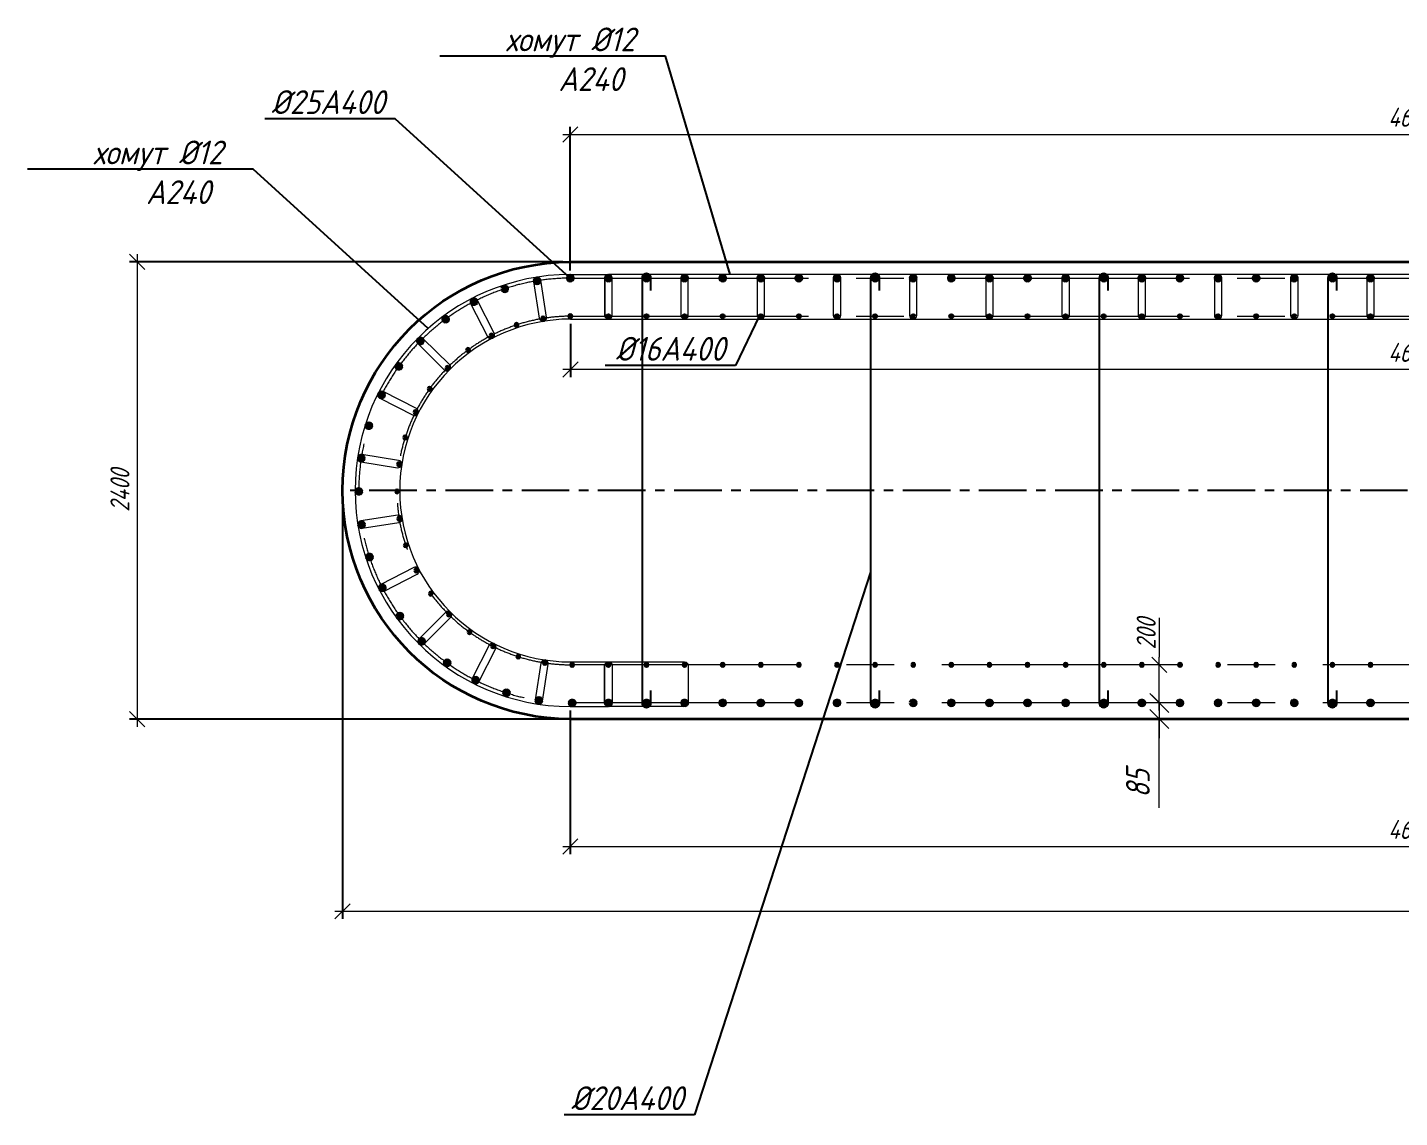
# Model space of a CAD drawing. Header units: millimetres. Extents: x 265754 to 14267433, y -6145605 to 2433772.
# Drawn here: x 6584537 to 6591739, y 139699 to 145421 of the extents above; entities that cross this region are included whole.
import ezdxf
from ezdxf import colors
from ezdxf.entities.mleader import LeaderData, LeaderLine
from ezdxf.math import Vec2, Vec3

# ---------------------------------------------------------------- set-up
doc = ezdxf.new("R2010")
doc.units = ezdxf.units.MM
doc.linetypes.add('осевая', pattern=[2, 1.25, -0.25, 0.25, -0.25])
for name, color, linetype, lineweight in [('1-Бетон', 106, 'Continuous', 35), ('ИС_ОПОР_Med_раб.арматура', 6, 'Continuous', 35), ('ИС_ОПОР_Wide_раб.арматура', 6, 'Continuous', 50), ('ИС_Ось', 3, 'осевая', 18), ('ИС_Размер', 3, 'Continuous', 18), ('Тонкая', 3, 'Continuous', 15), ('Хомуты', 4, 'Continuous', 18)]:
    doc.layers.add(name, color=color, linetype=linetype, lineweight=lineweight)
doc.layers.add('Основная', color=7, linetype='Continuous')
doc.layers.add('Стяжки', color=4, linetype='Continuous')
doc.styles.add('0', font='isocpeur.ttf', dxfattribs={"width": 0.8, "oblique": 15})
doc.styles.add('ROMANS', font='isocpeur.ttf', dxfattribs={"width": 0.9, "oblique": 15})
doc.dimstyles.new('М40(1)', dxfattribs={"dimscale": 40, "dimtxt": 2.5, "dimasz": 2, "dimexe": 1, "dimexo": 1, "dimgap": 1, "dimtad": 1, "dimdec": 0, "dimdsep": 46, "dimtxsty": '0', "dimblk1": 'OBLIQUE', "dimblk2": 'OBLIQUE', "dimsah": 1, "dimcen": 2.5, "dimdle": 1, "dimclrd": 256, "dimclre": 256, "dimclrt": 256, "dimaunit": 1, "dimadec": 1, "dimazin": 2, "dimtfac": 0.75, "dimtdec": 0, "dimtmove": 1, "dimatfit": 2, "dimldrblk": 'OBLIQUE', "dimfxl": 1, "dimtolj": 1, "dimtzin": 0, "dimlwd": -1, "dimarcsym": 0})
doc.dimstyles.new('М50', dxfattribs={"dimscale": 50, "dimtxt": 2.5, "dimasz": 2, "dimexe": 1, "dimexo": 1, "dimgap": 1, "dimtad": 1, "dimdec": 0, "dimtxsty": '0', "dimblk1": 'OBLIQUE', "dimblk2": 'OBLIQUE', "dimsah": 1, "dimcen": 2.5, "dimdle": 1, "dimclrd": 256, "dimclre": 256, "dimclrt": 256, "dimaunit": 1, "dimadec": 0, "dimazin": 0, "dimtfac": 0.75, "dimtdec": 0, "dimtmove": 1, "dimatfit": 2, "dimldrblk": 'OBLIQUE', "dimfxl": 1, "dimtolj": 1, "dimtzin": 0, "dimlwd": -1, "dimlwe": -1, "dimarcsym": 0})

# ---------------------------------------------------------------- blocks, each defined once
blk = doc.blocks.new('25А400')
h = blk.add_hatch(color=256)
h.dxf.hatch_style = 1
h.paths.add_polyline_path([(-11344.6, -47651.3, 1), (-11369.6, -47651.3, 1)])
for radius in [13.5, 12.5]:
    blk.add_circle((-11357.1, -47651.3), radius)
blk = doc.blocks.new('*U494')
at = {"layer": 'ИС_ОПОР_Wide_раб.арматура'}
blk.add_blockref('25А400', (11357.1, 47651.3), dxfattribs=at)
blk = doc.blocks.new('*U495')
at = {"layer": '1-Бетон', "color": 0, "linetype": 'ByBlock', "lineweight": -2, "transparency": 16777216}
for p in [(0, 0), (200, 0), (400, 0), (600, 0), (800, 0), (1000, 0), (1200, 0), (1400, 0), (1600, 0), (1800, 0), (2000, 0), (2200, 0), (2400, 0), (2600, 0), (2800, 0), (3000, 0), (3200, 0), (3400, 0), (3600, 0), (3800, 0), (4000, 0)]:
    blk.add_blockref('*U494', p, dxfattribs=at)
blk = doc.blocks.new('16A400')
h = blk.add_hatch(color=256)
h.dxf.hatch_style = 1
h.paths.add_polyline_path([(-8, 0, 1), (8, 0, 1)])
for radius in [9, 8]:
    blk.add_circle((0, 0), radius)
at = {"layer": 'ИС_Размер'}
for p, q in [((-9, 0), (9, 0)), ((0, -9), (0, 9))]:
    blk.add_line(p, q, dxfattribs=at)
blk = doc.blocks.new('*U524')
at = {"layer": 'ИС_ОПОР_Med_раб.арматура'}
blk.add_blockref('16A400', (0, 0), dxfattribs=at)
blk = doc.blocks.new('*U493')
at = {"layer": '1-Бетон', "color": 0, "linetype": 'ByBlock', "lineweight": -2, "transparency": 16777216}
for p in [(0, 0), (200, 0), (400, 0), (600, 0), (800, 0), (1000, 0), (1200, 0), (1400, 0), (1600, 0), (1800, 0), (2000, 0), (2200, 0), (2400, 0), (2600, 0), (2800, 0), (3000, 0), (3200, 0), (3400, 0), (3600, 0), (3800, 0), (4000, 0)]:
    blk.add_blockref('*U524', p, dxfattribs=at)
blk = doc.blocks.new('*U491')
at = {"layer": 'Стяжки'}
blk.add_lwpolyline([(23.5, 1050), (23.5, 1115, 1.000001), (-23.5, 1115), (-23.5, 0), (-23.5, -1115, 1.000001), (23.5, -1115), (23.5, -1050)], format="xyb", dxfattribs=at)
blk = doc.blocks.new('*U492')
at = {"layer": '1-Бетон', "color": 0, "linetype": 'ByBlock', "lineweight": -2, "transparency": 16777216}
for p in [(0, 0), (1200, 0), (2400, 0), (3600, 0)]:
    blk.add_blockref('*U491', p, dxfattribs=at)
blk = doc.blocks.new('_OBLIQUE')
at = {"color": 0, "linetype": 'ByBlock', "lineweight": -2}
blk.add_line((0.5, 0.5), (-0.5, -0.5), dxfattribs=at)
blk = doc.blocks.new('*D742')
at = {"layer": 'Defpoints', "color": 0, "ltscale": 1000, "transparency": 16777216}
for p in [(6596586.2, 144859.9), (6587386.6, 144105.5), (6596586.2, 144105.5)]:
    blk.add_point(p, dxfattribs=at)
at = {"layer": 'ИС_Размер', "lineweight": -2, "ltscale": 1000, "transparency": 16777216}
for p, q in [((6587386.6, 144145.5), (6587386.6, 144899.9)), ((6596586.2, 144145.5), (6596586.2, 144899.9))]:
    blk.add_line(p, q, dxfattribs=at)
at = {"layer": 'ИС_Размер', "ltscale": 1000, "transparency": 16777216}
blk.add_line((6587346.6, 144859.9), (6596626.2, 144859.9), dxfattribs=at)
at = {"layer": 'ИС_Размер', "ltscale": 1000, "transparency": 16777216, "xscale": 80, "yscale": 80, "zscale": 80, "rotation": 180}
blk.add_blockref('_OBLIQUE', (6587386.6, 144859.9), dxfattribs=at)
at = {"layer": 'ИС_Размер', "ltscale": 1000, "transparency": 16777216, "xscale": 80, "yscale": 80, "zscale": 80}
blk.add_blockref('_OBLIQUE', (6596586.2, 144859.9), dxfattribs=at)
at = {"layer": 'ИС_Размер', "ltscale": 1000, "transparency": 16777216, "insert": (6591986.4, 144949.9), "char_height": 100, "attachment_point": 5, "style": '0'}
blk.add_mtext('\\A1;46x200=9200', dxfattribs=at)
blk = doc.blocks.new('_None')
blk = doc.blocks.new('*U526')
at = {"layer": 'ИС_ОПОР_Wide_раб.арматура'}
blk.add_blockref('25А400', (11357.1, 47651.3), dxfattribs=at)
blk = doc.blocks.new('*U527')
at = {"layer": '1-Бетон', "color": 0, "linetype": 'ByBlock', "lineweight": -2, "transparency": 16777216}
for p in [(0, 0), (200, 0), (400, 0), (600, 0), (800, 0), (1000, 0), (1200, 0), (1400, 0), (1600, 0), (1800, 0), (2000, 0), (2200, 0), (2400, 0), (2600, 0), (2800, 0), (3000, 0), (3200, 0), (3400, 0), (3600, 0), (3800, 0), (4000, 0)]:
    blk.add_blockref('*U526', p, dxfattribs=at)
blk = doc.blocks.new('*U490')
at = {"layer": 'ИС_ОПОР_Med_раб.арматура'}
blk.add_blockref('16A400', (0, 0), dxfattribs=at)
blk = doc.blocks.new('*U525')
at = {"layer": '1-Бетон', "color": 0, "linetype": 'ByBlock', "lineweight": -2, "transparency": 16777216}
for p in [(0, 0), (200, 0), (400, 0), (600, 0), (800, 0), (1000, 0), (1200, 0), (1400, 0), (1600, 0), (1800, 0), (2000, 0), (2200, 0), (2400, 0), (2600, 0), (2800, 0), (3000, 0), (3200, 0), (3400, 0), (3600, 0), (3800, 0), (4000, 0)]:
    blk.add_blockref('*U490', p, dxfattribs=at)
blk = doc.blocks.new('*D731')
at = {"layer": 'Defpoints', "color": 0, "ltscale": 1000, "transparency": 16777216}
for p in [(6587387.5, 143905.5), (6596586.2, 143905.5), (6587387.5, 143625.5)]:
    blk.add_point(p, dxfattribs=at)
at = {"layer": 'ИС_Размер', "lineweight": -2, "ltscale": 1000, "transparency": 16777216}
for p, q in [((6587387.5, 143865.5), (6587387.5, 143585.5)), ((6596586.2, 143865.5), (6596586.2, 143585.5))]:
    blk.add_line(p, q, dxfattribs=at)
at = {"layer": 'ИС_Размер', "ltscale": 1000, "transparency": 16777216}
blk.add_line((6596626.2, 143625.5), (6587347.5, 143625.5), dxfattribs=at)
at = {"layer": 'ИС_Размер', "ltscale": 1000, "transparency": 16777216, "xscale": 80, "yscale": 80, "zscale": 80, "rotation": 180}
blk.add_blockref('_OBLIQUE', (6587387.5, 143625.5), dxfattribs=at)
at = {"layer": 'ИС_Размер', "ltscale": 1000, "transparency": 16777216, "xscale": 80, "yscale": 80, "zscale": 80}
blk.add_blockref('_OBLIQUE', (6596586.2, 143625.5), dxfattribs=at)
at = {"layer": 'ИС_Размер', "ltscale": 1000, "transparency": 16777216, "insert": (6591986.8, 143715.5), "char_height": 100, "attachment_point": 5, "style": '0'}
blk.add_mtext('\\A1;46x200=9200', dxfattribs=at)
blk = doc.blocks.new('*D793')
at = {"layer": 'Defpoints', "color": 0, "ltscale": 1000, "transparency": 16777216}
for p in [(6586191.4, 142990.5, -5778.2), (6597781.4, 142990.5, -5778.2), (6597781.4, 140781.5)]:
    blk.add_point(p, dxfattribs=at)
at = {"layer": 'ИС_Размер', "lineweight": -2, "ltscale": 1000, "transparency": 16777216}
for p, q in [((6586191.4, 142950.5), (6586191.4, 140741.5)), ((6597781.4, 142950.5), (6597781.4, 140741.5))]:
    blk.add_line(p, q, dxfattribs=at)
at = {"layer": 'ИС_Размер', "ltscale": 1000, "transparency": 16777216}
blk.add_line((6586151.4, 140781.5), (6597821.4, 140781.5), dxfattribs=at)
at = {"layer": 'ИС_Размер', "ltscale": 1000, "transparency": 16777216, "xscale": 80, "yscale": 80, "zscale": 80, "rotation": 180}
blk.add_blockref('_OBLIQUE', (6586191.4, 140781.5), dxfattribs=at)
at = {"layer": 'ИС_Размер', "ltscale": 1000, "transparency": 16777216, "xscale": 80, "yscale": 80, "zscale": 80}
blk.add_blockref('_OBLIQUE', (6597781.4, 140781.5), dxfattribs=at)
at = {"layer": 'ИС_Размер', "ltscale": 1000, "transparency": 16777216, "insert": (6591986.4, 140871.5), "char_height": 100, "attachment_point": 5, "style": '0'}
blk.add_mtext('\\A1;11590', dxfattribs=at)
blk = doc.blocks.new('*D794')
at = {"layer": 'Defpoints', "color": 0, "ltscale": 1000, "transparency": 16777216}
for p in [(6587386.6, 144190.5, -5778.2), (6585112.9, 141790.5), (6587386.4, 141790.5, -5778.2)]:
    blk.add_point(p, dxfattribs=at)
at = {"layer": 'ИС_Размер', "lineweight": -2, "ltscale": 1000, "transparency": 16777216}
for p, q in [((6587346.6, 144190.5), (6585072.9, 144190.5)), ((6587346.4, 141790.5), (6585072.9, 141790.5))]:
    blk.add_line(p, q, dxfattribs=at)
at = {"layer": 'ИС_Размер', "ltscale": 1000, "transparency": 16777216}
blk.add_line((6585112.9, 144230.5), (6585112.9, 141750.5), dxfattribs=at)
at = {"layer": 'ИС_Размер', "ltscale": 1000, "transparency": 16777216, "xscale": 80, "yscale": 80, "zscale": 80}
for p, rotation in [((6585112.9, 144190.5), 90), ((6585112.9, 141790.5), 270)]:
    blk.add_blockref('_OBLIQUE', p, dxfattribs=dict(at, rotation=rotation))
at = {"layer": 'ИС_Размер', "ltscale": 1000, "transparency": 16777216, "insert": (6585022.9, 142990.5), "char_height": 100, "attachment_point": 5, "rotation": 90, "style": '0'}
blk.add_mtext('\\A1;2400', dxfattribs=at)
blk = doc.blocks.new('*D732')
at = {"layer": 'Defpoints', "color": 0, "ltscale": 1000, "transparency": 16777216}
for p in [(6587386.6, 141875.5), (6596586.2, 141875.5), (6596586.2, 141121.1)]:
    blk.add_point(p, dxfattribs=at)
at = {"layer": 'ИС_Размер', "lineweight": -2, "ltscale": 1000, "transparency": 16777216}
for p, q in [((6587386.6, 141835.5), (6587386.6, 141081.1)), ((6596586.2, 141835.5), (6596586.2, 141081.1))]:
    blk.add_line(p, q, dxfattribs=at)
at = {"layer": 'ИС_Размер', "ltscale": 1000, "transparency": 16777216}
blk.add_line((6587346.6, 141121.1), (6596626.2, 141121.1), dxfattribs=at)
at = {"layer": 'ИС_Размер', "ltscale": 1000, "transparency": 16777216, "xscale": 80, "yscale": 80, "zscale": 80, "rotation": 180}
blk.add_blockref('_OBLIQUE', (6587386.6, 141121.1), dxfattribs=at)
at = {"layer": 'ИС_Размер', "ltscale": 1000, "transparency": 16777216, "xscale": 80, "yscale": 80, "zscale": 80}
blk.add_blockref('_OBLIQUE', (6596586.2, 141121.1), dxfattribs=at)
at = {"layer": 'ИС_Размер', "ltscale": 1000, "transparency": 16777216, "insert": (6591986.4, 141211.1), "char_height": 100, "attachment_point": 5, "style": '0'}
blk.add_mtext('\\A1;46x200=9200', dxfattribs=at)
blk = doc.blocks.new('*D733')
at = {"layer": 'Defpoints', "color": 0, "transparency": 16777216}
for p in [(6590586.4, 141875.5), (6590478.1, 141790.5), (6590586.4, 141790.5)]:
    blk.add_point(p, dxfattribs=at)
at = {"layer": 'ИС_Размер', "transparency": 16777216}
for p, q in [((6590478.1, 141875.5), (6590478.1, 141975.5)), ((6590536.4, 141875.5), (6590428.1, 141875.5)), ((6590478.1, 141875.5), (6590478.1, 141790.5)), ((6590478.1, 141875.5), (6590478.1, 141790.5)), ((6590536.4, 141790.5), (6590428.1, 141790.5)), ((6590478.1, 141790.5), (6590478.1, 141690.5)), ((6590478.1, 141325.3), (6590478.1, 141790.5))]:
    blk.add_line(p, q, dxfattribs=at)
at = {"layer": 'ИС_Размер', "transparency": 16777216, "xscale": 100, "yscale": 100, "zscale": 100}
for p, rotation in [((6590478.1, 141875.5), 270), ((6590478.1, 141790.5), 90)]:
    blk.add_blockref('_OBLIQUE', p, dxfattribs=dict(at, rotation=rotation))
at = {"layer": 'ИС_Размер', "transparency": 16777216, "insert": (6590365.6, 141452), "char_height": 125, "attachment_point": 5, "rotation": 90, "style": '0'}
blk.add_mtext('\\A1;85', dxfattribs=at)
blk = doc.blocks.new('*D734')
at = {"layer": 'Defpoints', "color": 0, "ltscale": 1000, "transparency": 16777216}
for p in [(6590478.1, 142075.5), (6590478.1, 142075.5), (6590478.1, 141875.5)]:
    blk.add_point(p, dxfattribs=at)
at = {"layer": 'ИС_Размер', "ltscale": 1000, "transparency": 16777216}
blk.add_line((6590478.1, 141835.5), (6590478.1, 142115.5), dxfattribs=at)
at = {"layer": 'ИС_Размер', "ltscale": 1000, "transparency": 16777216, "xscale": 80, "yscale": 80, "zscale": 80}
for p, rotation in [((6590478.1, 142075.5), 90), ((6590478.1, 141875.5), 270)]:
    blk.add_blockref('_OBLIQUE', p, dxfattribs=dict(at, rotation=rotation))
at = {"layer": 'ИС_Размер', "ltscale": 1000, "transparency": 16777216, "insert": (6590409.2, 142237.9), "char_height": 100, "attachment_point": 5, "rotation": 90, "style": '0'}
blk.add_mtext('\\A1;200', dxfattribs=at)

msp = doc.modelspace()

# ---------------------------------------------------------------- linework, layer by layer
at = {"layer": '1-Бетон', "elevation": -5778.159}
msp.add_lwpolyline([(6587386.4346, 144190.4732), (6596586.3708, 144190.4732, -0.995847942), (6596586.3708, 141790.4732), (6587386.4346, 141790.4732, -0.995847942)], format="xyb", close=True, dxfattribs=at)
at = {"layer": 'ИС_Ось', "ltscale": 1000}
for p, q in [((6587386.6146, 144105.4732, -5778.159), (6596586.1907, 144105.4732, -5778.159)), ((6587386.6146, 143905.4732, -5778.159), (6596586.1907, 143905.4732, -5778.159)), ((6596586.1907, 142075.4732, -5778.159), (6587386.6146, 142075.4732, -5778.159)), ((6596586.1907, 141875.4732, -5778.159), (6587386.6146, 141875.4732, -5778.159))]:
    msp.add_line(p, q, dxfattribs=at)
for radius in [1115.0104, 915.0104]:
    msp.add_arc((6587391.4274, 142990.4732, -5778.159), radius, 90.24730964, 269.75269036, dxfattribs=at)
at = {"layer": 'ИС_Размер', "ltscale": 1000}
msp.add_line((6590478.1042, 142322.2143, -5778.159), (6590478.1042, 142115.4732, -5778.159), dxfattribs=at)
at = {"layer": 'Основная', "color": 2, "linetype": 'осевая', "ltscale": 200, "elevation": -5778.159}
msp.add_lwpolyline([(6597781.3883, 142990.4732), (6586191.417, 142990.4732)], dxfattribs=at)
at = {"layer": 'Хомуты'}
msp.add_line((6587387.5427, 142090.4712, -5778.159), (6587586.4027, 142090.4712, -5778.159), dxfattribs=at)
at = {"layer": 'Хомуты', "elevation": -5778.159}
for points in [[(6587262.0922, 143900.951), (6587231.5089, 144094.044, 1), (6587192.9891, 144087.943), (6587223.5724, 143894.85, 1)], [(6587605.9027, 143909.9732), (6587605.9027, 144105.4732, 1), (6587566.9027, 144105.4732), (6587566.9027, 143909.9732, 1)], [(6586987.0695, 143816.4225), (6586898.3139, 143990.6141, 1), (6586863.5647, 143972.9084), (6586952.3203, 143798.7168, 1)], [(6586752.1633, 143651.7013), (6586613.3285, 143789.3426, 1), (6586585.8706, 143761.6467), (6586724.7055, 143624.0053, 1)], [(6586578.8141, 143421.0043), (6586404.6223, 143509.7595, 1), (6586386.9167, 143475.0103), (6586561.1084, 143386.2551, 1)], [(6586485.5449, 143148.821), (6586292.4519, 143179.4045, 1), (6586286.3508, 143140.8847), (6586479.4438, 143110.3012, 1)], [(6586480.9504, 142861.1381), (6586287.8573, 142830.5552, 1), (6586293.9583, 142792.0353), (6586487.0514, 142822.6182, 1)], [(6586565.4791, 142586.1153), (6586391.2873, 142497.3602, 1), (6586408.9929, 142462.6109), (6586583.1847, 142551.3661, 1)], [(6586730.8582, 142350.673), (6586592.6189, 142212.4336, 1), (6586620.196, 142184.8565), (6586758.4354, 142323.0958, 1)], [(6586960.106, 142178.1669), (6586872.1036, 142003.5937, 1), (6586906.9289, 141986.0382), (6586994.9314, 142160.6115, 1)], [(6587232.6347, 142084.6165), (6587202.4897, 141891.4546, 1), (6587241.0233, 141885.441), (6587271.1683, 142078.6029, 1)], [(6587605.9027, 142070.9732), (6587605.9027, 141875.4732, -1), (6587566.9027, 141875.4732), (6587566.9027, 142070.9732, -1)]]:
    msp.add_lwpolyline(points, format="xyb", close=True, dxfattribs=at)
for points in [[(6587386.5305, 144124.973), (6587586.5093, 144124.9732)], [(6587387.5427, 143890.4752), (6587586.4025, 143890.4732)], [(6587386.5305, 141855.9734), (6587586.4027, 141855.9734)]]:
    msp.add_lwpolyline(points, dxfattribs=at)
for points in [[(6587586.5093, 143890.4732), (6587986.5093, 143890.4732, 0.414213562), (6588006.0093, 143909.9732), (6588006.0093, 144105.4732, 0.414213562), (6587986.5093, 144124.9732), (6587586.5093, 144124.9732, 0.414213562), (6587567.0093, 144105.4732), (6587567.0093, 143909.9732, 0.414213562), (6587586.5093, 143890.4732)], [(6587986.6159, 143890.4732), (6588386.6159, 143890.4732, 0.414213562), (6588406.1159, 143909.9732), (6588406.1159, 144105.4732, 0.414213562), (6588386.6159, 144124.9732), (6587986.6159, 144124.9732, 0.414213562), (6587967.1159, 144105.4732), (6587967.1159, 143909.9732, 0.414213562), (6587986.6159, 143890.4732)], [(6588386.7225, 143890.4732), (6588786.7225, 143890.4732, 0.414213562), (6588806.2225, 143909.9732), (6588806.2225, 144105.4732, 0.414213562), (6588786.7225, 144124.9732), (6588386.7225, 144124.9732, 0.414213562), (6588367.2225, 144105.4732), (6588367.2225, 143909.9732, 0.414213562), (6588386.7225, 143890.4732)], [(6588786.5093, 143890.4732), (6589186.5093, 143890.4732, 0.414213562), (6589206.0093, 143909.9732), (6589206.0093, 144105.4732, 0.414213562), (6589186.5093, 144124.9732), (6588786.5093, 144124.9732, 0.414213562), (6588767.0093, 144105.4732), (6588767.0093, 143909.9732, 0.414213562), (6588786.5093, 143890.4732)], [(6589186.5093, 143890.4732), (6589586.5093, 143890.4732, 0.414213562), (6589606.0093, 143909.9732), (6589606.0093, 144105.4732, 0.414213562), (6589586.5093, 144124.9732), (6589186.5093, 144124.9732, 0.414213562), (6589167.0093, 144105.4732), (6589167.0093, 143909.9732, 0.414213562), (6589186.5093, 143890.4732)], [(6589586.5093, 143890.4732), (6589986.5093, 143890.4732, 0.414213562), (6590006.0093, 143909.9732), (6590006.0093, 144105.4732, 0.414213562), (6589986.5093, 144124.9732), (6589586.5093, 144124.9732, 0.414213562), (6589567.0093, 144105.4732), (6589567.0093, 143909.9732, 0.414213562), (6589586.5093, 143890.4732)], [(6589986.5093, 143890.4732), (6590386.5093, 143890.4732, 0.414213562), (6590406.0093, 143909.9732), (6590406.0093, 144105.4732, 0.414213562), (6590386.5093, 144124.9732), (6589986.5093, 144124.9732, 0.414213562), (6589967.0093, 144105.4732), (6589967.0093, 143909.9732, 0.414213562), (6589986.5093, 143890.4732)], [(6590386.5093, 143890.4732), (6590786.5093, 143890.4732, 0.414213562), (6590806.0093, 143909.9732), (6590806.0093, 144105.4732, 0.414213562), (6590786.5093, 144124.9732), (6590386.5093, 144124.9732, 0.414213562), (6590367.0093, 144105.4732), (6590367.0093, 143909.9732, 0.414213562), (6590386.5093, 143890.4732)], [(6590786.5093, 143890.4732), (6591186.5093, 143890.4732, 0.414213562), (6591206.0093, 143909.9732), (6591206.0093, 144105.4732, 0.414213562), (6591186.5093, 144124.9732), (6590786.5093, 144124.9732, 0.414213562), (6590767.0093, 144105.4732), (6590767.0093, 143909.9732, 0.414213562), (6590786.5093, 143890.4732)], [(6591186.6159, 143890.4732), (6591586.6159, 143890.4732, 0.414213562), (6591606.1159, 143909.9732), (6591606.1159, 144105.4732, 0.414213562), (6591586.6159, 144124.9732), (6591186.6159, 144124.9732, 0.414213562), (6591167.1159, 144105.4732), (6591167.1159, 143909.9732, 0.414213562), (6591186.6159, 143890.4732)], [(6591586.7225, 143890.4732), (6591986.7225, 143890.4732, 0.414213562), (6592006.2225, 143909.9732), (6592006.2225, 144105.4732, 0.414213562), (6591986.7225, 144124.9732), (6591586.7225, 144124.9732, 0.414213562), (6591567.2225, 144105.4732), (6591567.2225, 143909.9732, 0.414213562), (6591586.7225, 143890.4732)], [(6587586.5093, 142090.4732), (6587986.5093, 142090.4732, -0.414213562), (6588006.0093, 142070.9732), (6588006.0093, 141875.4732, -0.414213562), (6587986.5093, 141855.9732), (6587586.5093, 141855.9732, -0.414213562), (6587567.0093, 141875.4732), (6587567.0093, 142070.9732, -0.414213562), (6587586.5093, 142090.4732)]]:
    msp.add_lwpolyline(points, format="xyb", dxfattribs=at)
at = {"layer": 'Хомуты'}
for radius in [1134.5104, 900.0104]:
    msp.add_arc((6587391.4274, 142990.4732, -5778.159), radius, 90.24730964, 269.75269036, dxfattribs=at)

# ---------------------------------------------------------------- block references
at = {"layer": '1-Бетон'}
for name, p in [('*U495', (6587586.4027, 144105.4732, -5778.159)), ('*U492', (6587786.4027, 142990.4732, -5778.159)), ('*U493', (6587586.4027, 143905.4732, -5778.159))]:
    msp.add_blockref(name, p, dxfattribs=at)
at = {"layer": '1-Бетон', "xscale": -1, "rotation": 180}
for name, p in [('*U525', (6587586.4027, 142075.4732, -5778.159)), ('*U527', (6587586.4027, 141875.4732, -5778.159))]:
    msp.add_blockref(name, p, dxfattribs=at)
at = {"layer": 'ИС_ОПОР_Med_раб.арматура', "xscale": -1}
for p, rotation in [((6587243.5364, 143893.4551, -5778.159), 8.999999999999968), ((6587104.0997, 143859.2027, -5778.159), 18.00000000000001), ((6586971.7379, 143803.5592, -5778.159), 26.99999999999999), ((6586849.7103, 143727.8949, -5778.159), 36.00000000000003), ((6586741.0216, 143634.0727, -5778.159), 45), ((6586648.348, 143524.4031, -5778.159), 53.99999999999997), ((6586573.9715, 143401.5863, -5778.159), 63.00000000000001), ((6586519.7235, 143268.6465, -5778.159), 71.99999999999999), ((6586486.9397, 143128.8572, -5778.159), 81.00000000000004), ((6586476.4274, 142985.6604, -5778.159), 90), ((6586488.4455, 142842.5821, -5778.159), 98.99999999999996), ((6586522.6979, 142703.1454, -5778.159), 108), ((6586578.3414, 142570.7837, -5778.159), 117.0000000000001), ((6586654.0058, 142448.7561, -5778.159), 126), ((6586747.8279, 142340.0673, -5778.159), 134.9999999999999), ((6586857.4975, 142247.3938, -5778.159), 144), ((6586980.3143, 142173.0173, -5778.159), 153), ((6587113.2541, 142118.7692, -5778.159), 161.9999999999999), ((6587253.0434, 142085.9855, -5778.159), 171), ((6587396.2402, 142075.4732, -5778.159), 180)]:
    msp.add_blockref('16A400', p, dxfattribs=dict(at, rotation=rotation))
msp.add_blockref('16A400', (6587386.6146, 143905.4732, -5778.159), dxfattribs=at)
at = {"layer": 'ИС_ОПОР_Wide_раб.арматура', "xscale": -1}
for p, rotation in [((6568540.6816, 189379.0001, -5778.159), 8.999999999999968), ((6561516.0012, 185858.974, -5778.159), 18.00000000000001), ((6555128.4596, 181283.3832, -5778.159), 26.99999999999999), ((6549535.3394, 175764.8938, -5778.159), 36.00000000000003), ((6544874.3617, 169439.3894, -5778.159), 44.99999999999984), ((6541260.2953, 162462.625, -5778.159), 53.99999999999997), ((6538782.1304, 155006.3915, -5778.159), 62.99999999999994), ((6537500.8878, 147254.2862, -5778.159), 71.99999999999999), ((6537448.1158, 139397.1917, -5778.159), 80.99999999999996), ((6538625.1139, 131628.5757, -5778.159), 90), ((6541002.9005, 124139.7274, -5778.159), 98.99999999999996), ((6544522.9266, 117115.0469, -5778.159), 108), ((6549098.5174, 110727.5054, -5778.159), 117), ((6554617.0068, 105134.3852, -5778.159), 126), ((6560942.5112, 100473.4075, -5778.159), 134.9999999999999), ((6567919.2756, 96859.341, -5778.159), 144), ((6575375.5091, 94381.1762, -5778.159), 152.9999999999998), ((6583127.6144, 93099.9335, -5778.159), 161.9999999999999), ((6590984.7089, 93047.1616, -5778.159), 171), ((6598753.3249, 94224.1597, -5778.159), 180)]:
    msp.add_blockref('25А400', p, dxfattribs=dict(at, rotation=rotation))
msp.add_blockref('25А400', (6576029.53, 191756.7867, -5778.159), dxfattribs=at)

# ---------------------------------------------------------------- dimensions: what is measured, and where the dimension line sits
at = {"layer": 'ИС_Размер', "ltscale": 1000}
for base, p1, p2, picture, middle in [((6596586.1907, 144859.8811, -5778.159), (6587386.6146, 144105.4732, -5778.159), (6596586.1907, 144105.4732, -5778.159), '*D742', (6591986.4027, 144949.8811, -5778.159)), ((6587387.4779, 143625.4751, -5778.159), (6596586.1907, 143905.4732, -5778.159), (6587387.4779, 143905.4751, -5778.159), '*D731', (6591986.8343, 143715.4751, -5778.159)), ((6596586.1907, 141121.0653, -5778.159), (6587386.6146, 141875.4732, -5778.159), (6596586.1907, 141875.4732, -5778.159), '*D732', (6591986.4027, 141211.0653, -5778.159))]:
    dim = msp.add_linear_dim(base=base, p1=p1, p2=p2, text='46x200=<>', dimstyle='М40(1)', override={"dimrnd": 5}, dxfattribs=at)
    dim.commit()
    dim.dimension.update_dxf_attribs({"geometry": picture, "text_midpoint": middle})
dim = msp.add_linear_dim(base=(6585112.857, 141790.4732), p1=(6587386.6146, 144190.4732, -5778.159), p2=(6587386.4346, 141790.4732, -5778.159), angle=90, dimstyle='М40(1)', override={"dimrnd": 5}, dxfattribs=at)
dim.commit()
dim.dimension.update_dxf_attribs({"geometry": '*D794', "text_midpoint": (6585022.857, 142990.4732)})
dim = msp.add_linear_dim(base=(6597781.3883, 140781.5163), p1=(6586191.417, 142990.4732, -5778.159), p2=(6597781.3883, 142990.4732, -5778.159), dimstyle='М40(1)', override={"dimrnd": 5}, dxfattribs=at)
dim.commit()
dim.dimension.update_dxf_attribs({"geometry": '*D793', "text_midpoint": (6591986.4027, 140871.5163)})
dim = msp.add_linear_dim(base=(6590478.1042, 142075.4732, -5778.159), p1=(6590478.1042, 141875.4732, -5778.159), p2=(6590478.1042, 142075.4732, -5778.159), angle=90, dimstyle='М40(1)', override={"dimrnd": 5}, dxfattribs=at)
dim.commit()
dim.dimension.update_dxf_attribs({"geometry": '*D734', "text_midpoint": (6590499.2163, 142237.9216, -5778.159), "dimtype": 160})
at = {"layer": 'ИС_Размер'}
dim = msp.add_linear_dim(base=(6590478.1042, 141790.4732, -5778.159), p1=(6590586.4027, 141875.4732, -5778.159), p2=(6590586.4027, 141790.4732, -5778.159), angle=270, dimstyle='М50', dxfattribs=at)
dim.commit()
dim.dimension.update_dxf_attribs({"geometry": '*D733', "text_midpoint": (6590522.2963, 141452.0004, -5778.159), "dimtype": 160})

# ---------------------------------------------------------------- leaders
at = {"layer": 'Тонкая', "color": 3}
ml = msp.add_multileader_mtext('Standard', dxfattribs=at)
ml.set_content('{\\C256;хомут %%C12    А240}', color=4, style='ROMANS')
ml.set_leader_properties(color=256)
ml.set_arrow_properties(name='NONE')
ml.build(insert=Vec2(0, 0))
ml.multileader.update_dxf_attribs({"text_left_attachment_type": 6, "text_right_attachment_type": 6, "arrow_head_size": 600})
ctx = ml.context
ctx.base_point, ctx.char_height, ctx.arrow_head_size, ctx.plane_origin = Vec3(6587109.4021, 145271.027, -5778.159), 125, 600, Vec3(6587203.8594, 146237.2815, -5778.159)
ctx.left_attachment, ctx.right_attachment, ctx.text_align_type = 6, 6, 1
notes = []
notes.append((ctx, [(1, (1, 1, 0), (6587887.0913, 145271.027, -5778.159), (-1, 0), 8, [(0, [(6588226.1274, 144124.9732, -5778.159)], 0, [])])]))
ctx.mtext.insert, ctx.mtext.width, ctx.mtext.alignment, ctx.mtext.flow_direction = Vec3(6587494.2467, 145421.027, -5778.159), 1163.408554, 2, 5
ml = msp.add_multileader_mtext('Standard', dxfattribs=at)
ml.set_content('{\\C256;%%C25А400 }', color=4, style='ROMANS')
ml.set_leader_properties(color=256)
ml.set_arrow_properties(name='NONE')
ml.build(insert=Vec2(0, 0))
ml.multileader.update_dxf_attribs({"text_left_attachment_type": 6, "text_right_attachment_type": 6, "arrow_head_size": 600})
ctx = ml.context
ctx.base_point, ctx.char_height, ctx.arrow_head_size, ctx.plane_origin = Vec3(6585770.5671, 144941.9086, -5778.159), 125, 600, Vec3(6585784.8161, 145908.1631, -5778.159)
ctx.left_attachment, ctx.right_attachment, ctx.text_align_type = 6, 6, 1
notes.append((ctx, [(1, (1, 1, 0), (6586468.048, 144941.9086, -5778.159), (-1, 0), 8, [(0, [(6587386.5072, 144105.4732, -5778.159)], 0, [])])]))
ctx.mtext.insert, ctx.mtext.width, ctx.mtext.alignment, ctx.mtext.flow_direction = Vec3(6586115.3076, 145091.9086, -5778.159), 1163.408554, 2, 5
ml = msp.add_multileader_mtext('Standard', dxfattribs=at)
ml.set_content('{\\C256;хомут %%C12    А240}', color=4, style='ROMANS')
ml.set_leader_properties(color=256)
ml.set_arrow_properties(name='NONE')
ml.build(insert=Vec2(0, 0))
ml.multileader.update_dxf_attribs({"text_left_attachment_type": 6, "text_right_attachment_type": 6, "arrow_head_size": 600})
ctx = ml.context
ctx.base_point, ctx.char_height, ctx.arrow_head_size, ctx.plane_origin = Vec3(6584944.7068, 144677.6466, -5778.159), 125, 600, Vec3(6585039.164, 145643.9011, -5778.159)
ctx.left_attachment, ctx.right_attachment, ctx.text_align_type = 6, 6, 1
notes.append((ctx, [(1, (1, 1, 0), (6585722.396, 144677.6466, -5778.159), (-1, 0), 8, [(0, [(6586640.8552, 143841.2112, -5778.159)], 0, [])])]))
ctx.mtext.insert, ctx.mtext.width, ctx.mtext.alignment, ctx.mtext.flow_direction = Vec3(6585329.5514, 144827.6466, -5778.159), 1163.408554, 2, 5
ml = msp.add_multileader_mtext('Standard', dxfattribs=at)
ml.set_content('{\\C256;%%C16А400 }', color=4, style='ROMANS')
ml.set_leader_properties(color=256)
ml.set_arrow_properties(name='NONE')
ml.build(insert=Vec2(0, 0))
ml.multileader.update_dxf_attribs({"text_left_attachment_type": 6, "text_right_attachment_type": 6, "arrow_head_size": 600})
ctx = ml.context
ctx.base_point, ctx.char_height, ctx.arrow_head_size, ctx.plane_origin = Vec3(6587578.6396, 143646.8945, -5778.159), 125, 600, Vec3(6587570.3886, 144613.149, -5778.159)
ctx.left_attachment, ctx.right_attachment, ctx.text_align_type = 6, 6, 1
notes.append((ctx, [(1, (1, 1, 0), (6588253.6206, 143646.8945, -5778.159), (-1, 0), 8, [(0, [(6588378.4027, 143905.4732, -5778.159)], 0, [])])]))
ctx.mtext.insert, ctx.mtext.width, ctx.mtext.alignment, ctx.mtext.flow_direction = Vec3(6587912.1301, 143796.8945, -5778.159), 1163.408554, 2, 5
ml = msp.add_multileader_mtext('Standard', dxfattribs=at)
ml.set_content('{\\C256;%%C20А400 }', color=4, style='ROMANS')
ml.set_leader_properties(color=256)
ml.set_arrow_properties(name='NONE')
ml.build(insert=Vec2(0, 0))
ml.multileader.update_dxf_attribs({"text_left_attachment_type": 6, "text_right_attachment_type": 6, "arrow_head_size": 600})
ctx = ml.context
ctx.base_point, ctx.char_height, ctx.arrow_head_size, ctx.plane_origin = Vec3(6587341.044, 139712.7213), 125, 600, Vec3(6587355.293, 140678.9758)
ctx.left_attachment, ctx.right_attachment, ctx.text_align_type = 6, 6, 1
notes.append((ctx, [(1, (1, 1, 0), (6588038.5249, 139712.7213), (-1, 0), 8, [(0, [(6588962.9027, 142561.0452)], 0, [])])]))
ctx.mtext.insert, ctx.mtext.width, ctx.mtext.alignment, ctx.mtext.flow_direction = Vec3(6587685.7845, 139862.7213), 1163.408554, 2, 5
for ctx, leaders in notes:
    for number, flags, end, landing, length, lines in leaders:
        leader = LeaderData()
        leader.index, (leader.has_last_leader_line, leader.has_dogleg_vector, leader.attachment_direction) = number, flags
        leader.last_leader_point, leader.dogleg_vector, leader.dogleg_length = Vec3(end), Vec3(landing), length
        for number, points, colour, breaks in lines:
            line = LeaderLine()
            line.index, line.vertices, line.color, line.breaks = number, Vec3.list(points), colors.encode_raw_color(colour), breaks
            leader.lines.append(line)
        ctx.leaders.append(leader)

doc.saveas('drawing.dxf')
